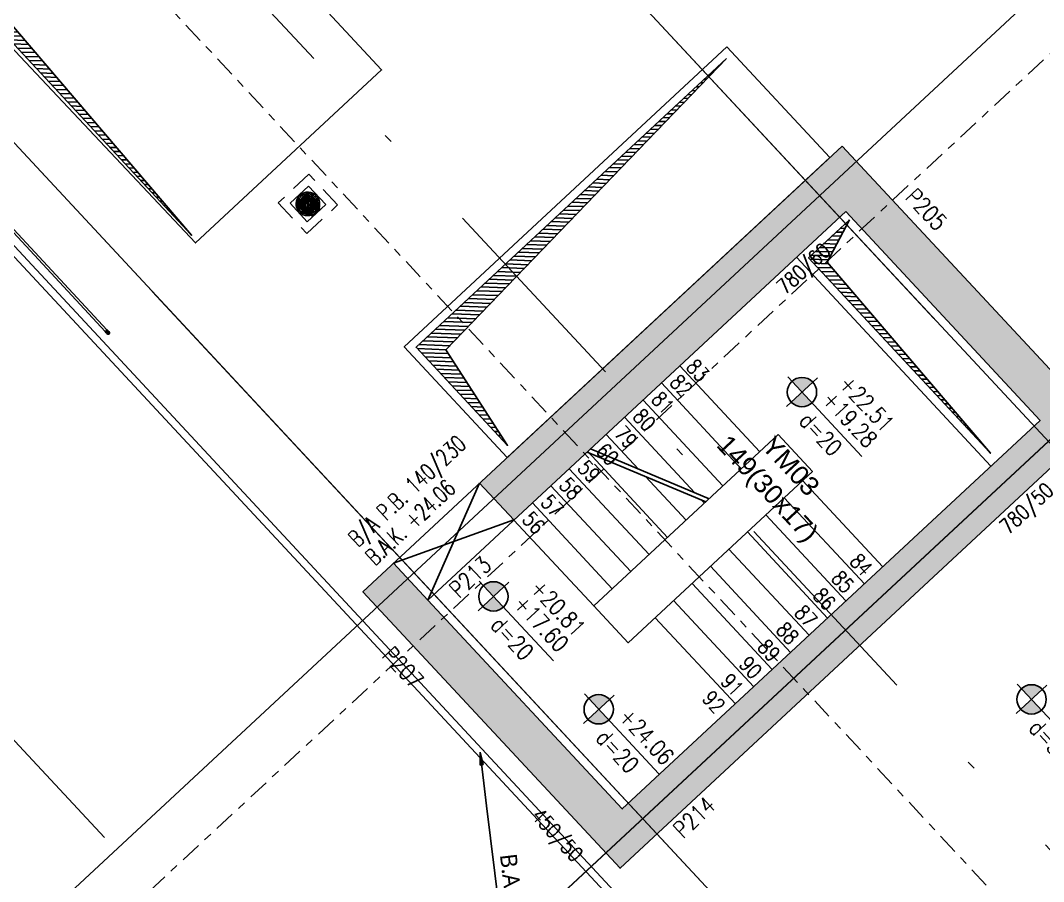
# Model space of a CAD drawing. Header units: inches. Extents: x 400392 to 401495, y 4543971 to 4544133.
# Drawn here: x 400494.08 to 400506.27, y 4543992.63 to 4544002.9 of the extents above; entities that cross this region are included whole.
import ezdxf
from ezdxf.enums import TextEntityAlignment as Align

# ---------------------------------------------------------------- set-up
doc = ezdxf.new("R2010")
doc.units = ezdxf.units.IN
doc.header["$MEASUREMENT"] = 0
for name, pattern in [('AKS', [3, 2.5, -0.25, 0, -0.25]), ('CENTER', [2, 1.25, -0.25, 0.25, -0.25]), ('CIZGI', [0.4, 0.25, -0.15]), ('CONTINU', [0]), ('DASHDOT2', [0.5, 0.25, -0.125, 0, -0.125]), ('HIDDEN', [0.375, 0.25, -0.125])]:
    doc.linetypes.add(name, pattern=pattern)
doc.layers.add('A-DETL-GENF', color=92, linetype='Continuous', lineweight=9)
for name, color, linetype in [('aks prota', 2, 'AKS'), ('boşluk prota', 2, 'Continuous'), ('boşluk taraması prota', 252, 'Continuous'), ('kiriş prota', 6, 'Continuous'), ('kolon tarama prota', 252, 'Continuous'), ('lperde prota', 4, 'Continuous'), ('merdiven prota', 2, 'Continuous'), ('perde prota', 1, 'Continuous'), ('PRT-AL-TUNEL_EKSENI', 14, 'DASHDOT2'), ('PRT-MI-a_fit_drainage', 10, 'Continuous'), ('prt-s-taxis', 7, 'Continuous'), ('skesit prota', 7, 'Continuous'), ('st-s_level (kot)', 6, 'Continuous'), ('st-s_levelmark (kot işareti)', 4, 'Continuous'), ('st_s_not çizgisi', 4, 'CIZGI'), ('tnot prota', 4, 'Continuous'), ('tperde prota', 6, 'Continuous')]:
    doc.layers.add(name, color=color, linetype=linetype)
doc.styles.add('OLCU', font='romanstw.shx')
doc.styles.add('PRT-MI-a_Arial', font='Arial.ttf', dxfattribs={"height": 30})
doc.styles.add('Segoe UI Light_1', font='', dxfattribs={"height": 199.9999999999999})
doc.styles.add('tkolon', font='romanstw.shx')
doc.styles.add('TNOT', font='romanstw.shx', dxfattribs={"width": 0.8, "height": 250})
doc.styles.get('Segoe UI Light_1').set_extended_font_data('Segoe UI Light')

# ---------------------------------------------------------------- blocks, each defined once
blk = doc.blocks.new('+24.06 mekanik')
at = {"layer": 'kolon tarama prota'}
blk.add_hatch(color=253, dxfattribs=at).paths.add_polyline_path([(108931.2060461293, 189365.435993352), (109081.2060461293, 189345.6881187139), (109081.2060461292, 189385.1838679901)], flags=0)
at = {"layer": 'kolon tarama prota', "color": 253}
for p, q in [((114533.1414266164, 193490.4235080138), (93145.67981284576, 177951.523079527)), ((93197.93392177456, 177879.6014687271), (114585.3955355452, 193418.5018972139)), ((109081.2060461292, 189385.1838679901), (108931.2060461293, 189365.435993352)), ((108931.2060461293, 189365.435993352), (109081.2060461293, 189345.6881187139)), ((108931.2060461293, 189365.435993352), (109575.4598429084, 189365.435993352)), ((109081.2060461293, 189345.6881187139), (109081.2060461292, 189385.1838679901)), ((109575.4598429084, 189365.435993352), (111932.5926601972, 189365.435993352)), ((102228.2053909243, 188325.8672557145), (101985.5002926118, 188149.5316800267)), ((101985.5002926118, 188149.5316800267), (102228.2053909243, 188325.8672557145)), ((102108.7381068909, 188226.5981149568), (102120.502568593, 188210.4057225659)), ((102120.502568593, 188210.4057225659), (102108.7381068909, 188226.5981149568)), ((102108.7381068909, 188226.5981149568), (102108.7381068909, 188226.5981149568)), ((102128.5927385368, 188216.2835750888), (102116.8282768346, 188232.4759674797)), ((102116.8282768346, 188232.4759674797), (102128.5927385368, 188216.2835750888)), ((102116.8282768346, 188232.4759674797), (102116.8282768346, 188232.4759674797)), ((102128.5927385368, 188216.2835750888), (102128.5927385368, 188216.2835750888)), ((102404.5409666121, 188083.162157402), (102228.2053909243, 188325.8672557145)), ((102228.2053909243, 188325.8672557145), (102404.5409666121, 188083.162157402)), ((102228.2053909243, 188325.8672557145), (102228.2053909243, 188325.8672557145)), ((102273.0932066566, 188251.8991429599), (102237.1341991621, 188225.7733947503)), ((101985.5002926118, 188149.5316800267), (102161.8358682996, 187906.8265817142)), ((102161.8358682996, 187906.8265817142), (101985.5002926118, 188149.5316800267)), ((101985.5002926118, 188149.5316800267), (101985.5002926118, 188149.5316800267)), ((102120.502568593, 188210.4057225659), (102120.502568593, 188210.4057225659)), ((102135.2133394711, 188190.1580834932), (102146.9897240185, 188173.9492807135)), ((102146.9897240185, 188173.9492807135), (102135.2133394711, 188190.1580834932)), ((102135.2133394711, 188190.1580834932), (102135.2133394711, 188190.1580834932)), ((102155.0798939623, 188179.8271332364), (102143.3035094148, 188196.0359360161)), ((102143.3035094148, 188196.0359360161), (102155.0798939623, 188179.8271332364)), ((102143.3035094148, 188196.0359360161), (102143.3035094148, 188196.0359360161)), ((102146.9897240185, 188173.9492807135), (102146.9897240185, 188173.9492807135)), ((102168.1506579275, 188103.0050814468), (102151.8336160601, 188091.1500565989)), ((102151.8336160601, 188091.1500565989), (102168.1506579275, 188103.0050814468)), ((102151.8336160601, 188091.1500565989), (102151.8336160601, 188091.1500565989)), ((102155.0798939623, 188179.8271332364), (102155.0798939623, 188179.8271332364)), ((102157.711468583, 188083.0598866551), (102174.0285104504, 188094.914911503)), ((102174.0285104504, 188094.914911503), (102157.711468583, 188083.0598866551)), ((102161.7335975527, 188153.6560797433), (102173.5886224006, 188137.3390378759)), ((102173.5886224006, 188137.3390378759), (102161.7335975527, 188153.6560797433)), ((102161.7335975527, 188153.6560797433), (102161.7335975527, 188153.6560797433)), ((102168.1506579275, 188103.0050814468), (102168.1506579275, 188103.0050814468)), ((102181.6787923444, 188143.2168903988), (102169.8237674964, 188159.5339322663)), ((102169.8237674964, 188159.5339322663), (102181.6787923444, 188143.2168903988)), ((102169.8237674964, 188159.5339322663), (102169.8237674964, 188159.5339322663)), ((102173.5886224006, 188137.3390378759), (102173.5886224006, 188137.3390378759)), ((102174.0285104504, 188094.914911503), (102174.0285104504, 188094.914911503)), ((102181.6787923444, 188143.2168903988), (102181.6787923444, 188143.2168903988)), ((102232.3297906409, 188149.6339507736), (102216.0127487735, 188137.7789259257)), ((102216.0127487735, 188137.7789259257), (102232.3297906409, 188149.6339507736)), ((102216.0127487735, 188137.7789259257), (102216.0127487735, 188137.7789259257)), ((102228.3076616712, 188079.0377576854), (102216.4526368233, 188095.3547995528)), ((102216.4526368233, 188095.3547995528), (102228.3076616712, 188079.0377576854)), ((102216.4526368233, 188095.3547995528), (102216.4526368233, 188095.3547995528)), ((102221.8906012964, 188129.6887559819), (102238.2076431639, 188141.5437808298)), ((102238.2076431639, 188141.5437808298), (102221.8906012964, 188129.6887559819)), ((102221.8906012964, 188129.6887559819), (102221.8906012964, 188129.6887559819)), ((102232.3297906409, 188149.6339507736), (102232.3297906409, 188149.6339507736)), ((102238.2076431639, 188141.5437808298), (102238.2076431639, 188141.5437808298)), ((102268.8317943907, 188176.1542088552), (102252.6229916111, 188164.3778243078)), ((102252.6229916111, 188164.3778243078), (102268.8317943907, 188176.1542088552)), ((102252.6229916111, 188164.3778243078), (102252.6229916111, 188164.3778243078)), ((102258.500844134, 188156.287654364), (102274.7096469137, 188168.0640389115)), ((102274.7096469137, 188168.0640389115), (102258.500844134, 188156.287654364)), ((102258.500844134, 188156.287654364), (102258.500844134, 188156.287654364)), ((102268.8317943907, 188176.1542088552), (102268.8317943907, 188176.1542088552)), ((102274.7096469137, 188168.0640389115), (102274.7096469137, 188168.0640389115)), ((102305.2718258544, 188202.6294414354), (102289.0794334635, 188190.8649797333)), ((102289.0794334635, 188190.8649797333), (102305.2718258544, 188202.6294414354)), ((102289.0794334635, 188190.8649797333), (102289.0794334635, 188190.8649797333)), ((102294.9572859864, 188182.7748097896), (102311.1496783773, 188194.5392714917)), ((102311.1496783773, 188194.5392714917), (102294.9572859864, 188182.7748097896)), ((102294.9572859864, 188182.7748097896), (102294.9572859864, 188182.7748097896)), ((102305.2718258544, 188202.6294414354), (102305.2718258544, 188202.6294414354)), ((102311.1496783773, 188194.5392714917), (102311.1496783773, 188194.5392714917)), ((102312.0815211114, 188122.6172558315), (102348.0405286059, 188148.7430040411)), ((102095.0839732375, 188049.9190276391), (102078.8915808466, 188038.154565937)), ((102078.8915808466, 188038.154565937), (102095.0839732375, 188049.9190276391)), ((102078.8915808466, 188038.154565937), (102078.8915808466, 188038.154565937)), ((102084.7694333695, 188030.0643959932), (102100.9618257604, 188041.8288576954)), ((102100.9618257604, 188041.8288576954), (102084.7694333695, 188030.0643959932)), ((102084.7694333695, 188030.0643959932), (102084.7694333695, 188030.0643959932)), ((102095.0839732375, 188049.9190276391), (102095.0839732375, 188049.9190276391)), ((102100.9618257604, 188041.8288576954), (102100.9618257604, 188041.8288576954)), ((102131.5404150899, 188076.4061830647), (102115.3316123102, 188064.6297985172)), ((102115.3316123102, 188064.6297985172), (102131.5404150899, 188076.4061830647)), ((102115.3316123102, 188064.6297985172), (102115.3316123102, 188064.6297985172)), ((102121.2094648332, 188056.5396285734), (102137.4182676128, 188068.3160131209)), ((102137.4182676128, 188068.3160131209), (102121.2094648332, 188056.5396285734)), ((102121.2094648332, 188056.5396285734), (102121.2094648332, 188056.5396285734)), ((102131.5404150899, 188076.4061830647), (102131.5404150899, 188076.4061830647)), ((102137.4182676128, 188068.3160131209), (102137.4182676128, 188068.3160131209)), ((102157.711468583, 188083.0598866551), (102157.711468583, 188083.0598866551)), ((102161.8358682996, 187906.8265817142), (102404.5409666121, 188083.162157402)), ((102404.5409666121, 188083.162157402), (102161.8358682996, 187906.8265817142)), ((102208.3624668795, 188089.4769470298), (102220.2174917275, 188073.1599051624)), ((102220.2174917275, 188073.1599051624), (102208.3624668795, 188089.4769470298)), ((102208.3624668795, 188089.4769470298), (102208.3624668795, 188089.4769470298)), ((102220.2174917275, 188073.1599051624), (102220.2174917275, 188073.1599051624)), ((102228.3076616712, 188079.0377576854), (102228.3076616712, 188079.0377576854)), ((102234.9613652616, 188052.8667041923), (102246.7377498091, 188036.6579014126)), ((102246.7377498091, 188036.6579014126), (102234.9613652616, 188052.8667041923)), ((102234.9613652616, 188052.8667041923), (102234.9613652616, 188052.8667041923)), ((102254.8279197529, 188042.5357539355), (102243.0515352054, 188058.7445567152)), ((102243.0515352054, 188058.7445567152), (102254.8279197529, 188042.5357539355)), ((102243.0515352054, 188058.7445567152), (102243.0515352054, 188058.7445567152)), ((102246.7377498091, 188036.6579014126), (102246.7377498091, 188036.6579014126)), ((102254.8279197529, 188042.5357539355), (102254.8279197529, 188042.5357539355)), ((102261.4485206871, 188016.4102623399), (102273.2129823893, 188000.217869949)), ((102273.2129823893, 188000.217869949), (102261.4485206871, 188016.4102623399)), ((102261.4485206871, 188016.4102623399), (102261.4485206871, 188016.4102623399)), ((102281.303152333, 188006.0957224719), (102269.5386906309, 188022.2881148628)), ((102269.5386906309, 188022.2881148628), (102281.303152333, 188006.0957224719)), ((102269.5386906309, 188022.2881148628), (102269.5386906309, 188022.2881148628)), ((102273.2129823893, 188000.217869949), (102273.2129823893, 188000.217869949)), ((102281.303152333, 188006.0957224719), (102281.303152333, 188006.0957224719)), ((102404.5409666121, 188083.162157402), (102404.5409666121, 188083.162157402)), ((102161.8358682996, 187906.8265817142), (102161.8358682996, 187906.8265817142)), ((103396.8578221956, 185558.5966116774), (95389.51238363978, 179740.9196141368)), ((95405.18861631841, 179719.3431308968), (103412.5340548743, 185537.0201284374)), ((103409.9080566956, 185571.7044146677), (103395.133436601, 185560.9700248339)), ((103414.2584404689, 185534.646715281), (103429.0330605635, 185545.3811051149))]:
    blk.add_line(p, q, dxfattribs=at)
at = {"layer": 'kolon tarama prota', "color": 253, "flags": 128}
for points in [[(102161.3924163732, 188162.5807754838), (102165.2146949321, 188165.3578234107), (102176.3182278268, 188173.4250122698), (102193.6476381843, 188186.0155658799), (102215.5557872891, 188201.9327679144), (102239.9603330515, 188219.6637082874), (102241.0159329682, 188220.4306465194)], [(102148.7490223131, 188082.7535270868), (102139.212680474, 188103.8697138496), (102138.8432298384, 188127.0364716139), (102147.7013950396, 188148.4460037981), (102161.3924163732, 188162.5807754838)], [(102161.3924163732, 188162.5807754838), (102182.5086031361, 188172.1171173229), (102205.6753609003, 188172.4865679585), (102227.0848930845, 188163.6284027574), (102241.2196647702, 188149.9373814238)], [(102241.2196647702, 188149.9373814238), (102250.7560066093, 188128.8211946609), (102251.1254572449, 188105.6544368967), (102242.2672920437, 188084.2449047125), (102228.5762707102, 188070.1101330267)], [(102308.1997873052, 188127.9600040624), (102283.7397484687, 188110.1887456109), (102261.6810473888, 188094.1621611639), (102244.1203359318, 188081.4035574683), (102232.7267376926, 188073.1256238006), (102228.5831998912, 188070.1151673714), (102228.5762707102, 188070.1101330267)], [(102228.5762707102, 188070.1101330267), (102207.4600839473, 188060.5737911876), (102184.2933261831, 188060.204340552), (102162.8837939989, 188069.0625057532), (102148.7490223131, 188082.7535270868)], [(103423.6531515748, 185581.6908106489), (103419.9761458821, 185579.0193096375), (103410.9040617205, 185572.4280546764), (103409.9080566956, 185571.7044146677)], [(103429.0330605635, 185545.3811051149), (103438.397794326, 185552.1849824568), (103442.7421637775, 185555.3413516207), (103442.7781554427, 185555.3675010961)]]:
    blk.add_lwpolyline(points, dxfattribs=at)
at = {"layer": 'kolon tarama prota', "color": 253}
for centre, radius, start, end in [((102195.020629612, 188116.3469187143), 140, 128.0467130974134, 213.9532869023308), ((102195.020629612, 188116.3469187143), 140, 128.0467130974134, 213.9532869023308), ((102195.020629612, 188116.3469187143), 140, 38.04671309792729, 123.9532869023308), ((102195.020629612, 188116.3469187143), 140, 38.04671309792729, 123.9532869023308), ((102195.020629612, 188116.3469187143), 120, 38.38801546334262, 123.6119845372411), ((102195.020629612, 188116.3469187143), 120, 38.38801546334262, 123.6119845372411), ((102195.020629612, 188116.3469187143), 100.0000000000001, 306.0000000002074, 126.0000000002074), ((102195.020629612, 188116.3469187143), 100.0000000000001, 306.0000000002074, 126.0000000002074), ((102195.020629612, 188116.3469187143), 120, 128.3880154633426, 213.6119845360851), ((102195.020629612, 188116.3469187143), 120, 128.3880154633426, 213.6119845360851), ((102195.020629612, 188116.3469187143), 100.0000000000001, 126.0000000002074, 306.0000000002074), ((102195.020629612, 188116.3469187143), 100.0000000000001, 126.0000000002074, 306.0000000002074), ((102195.020629612, 188116.3469187143), 94.99999999999999, 129.0169613096029, 212.9830386900979), ((102195.020629612, 188116.3469187143), 94.99999999999999, 129.0169613096029, 212.9830386900979), ((102195.020629612, 188116.3469187143), 90.00000000000007, 126.0000000002074, 306.0000000002074), ((102195.020629612, 188116.3469187143), 90.00000000000007, 126.0000000002074, 306.0000000002074), ((102195.020629612, 188116.3469187143), 75.00000000000001, 129.8225537288751, 212.1774462713443), ((102195.020629612, 188116.3469187143), 74.99999999999997, 129.8225537288751, 212.1774462713443), ((102194.9843435417, 188116.3454542553), 63.75400000000148, 36.00000000021982, 216.00000000023), ((102194.9843435417, 188116.3454542553), 63.7540000000368, 36.00000000021873, 216.0000000002289), ((102195.020629612, 188116.3469187143), 58.99999999998545, 0, 180), ((102195.020629612, 188116.3469187143), 59.00000000001455, 180, 0), ((102194.9843435417, 188116.3454542553), 57.15000000000002, 36.00000000021898, 216.0000000002263), ((102195.020629612, 188116.3469187143), 90.00000000000009, 306.0000000002074, 126.0000000002074), ((102195.020629612, 188116.3469187143), 90.00000000000009, 306.0000000002074, 126.0000000002074), ((102195.020629612, 188116.3469187143), 95, 39.01696131012777, 122.9830386900979), ((102195.020629612, 188116.3469187143), 95.00000000000001, 39.01696131012777, 122.9830386900979), ((102194.9843435417, 188116.3454542553), 63.75399999999404, 216.0000000002174, 36.00000000020719), ((102194.9843435417, 188116.3454542553), 63.75399999995872, 216.0000000002184, 36.0000000002083), ((102195.020629612, 188116.3469187143), 50.00000000000003, 126.0000000002074, 306.0000000002074), ((102195.020629612, 188116.3469187143), 50.00000000000003, 126.0000000002074, 306.0000000002074), ((102195.020629612, 188116.3469187143), 50, 131.7391704768622, 210.2608295230254), ((102195.020629612, 188116.3469187143), 50.00000000000001, 131.7391704768622, 210.2608295230254), ((102194.9843435417, 188116.3454542553), 57.15000000000113, 216.0000000002131, 36.00000000020577), ((102195.020629612, 188116.3469187143), 74.99999999999999, 39.82255372887508, 122.1774462701946), ((102195.020629612, 188116.3469187143), 75.00000000000001, 39.82255372887508, 122.1774462701946), ((102195.020629612, 188116.3469187143), 30, 135.5940682274064, 206.4059317726278), ((102195.020629612, 188116.3469187143), 29.99999999999999, 135.5940682274064, 206.4059317726278), ((102195.0206296119, 188086.8469187143), 29.50000000002623, 89.99999999995761, 270.0000000001268), ((102195.020629612, 188116.3469187143), 50.00000000000004, 306.0000000002074, 126.0000000002074), ((102195.020629612, 188116.3469187143), 50.00000000000004, 306.0000000002074, 126.0000000002074), ((102195.020629612, 188116.3469187143), 50, 41.7391704774173, 120.2608295223053), ((102195.020629612, 188116.3469187143), 50, 41.7391704774173, 120.2608295223053), ((102195.020629612, 188116.3469187143), 29.99999999999999, 225.5940682262273, 296.4059317733746), ((102195.020629612, 188116.3469187143), 30.00000000000001, 225.5940682262273, 296.4059317733746), ((102195.020629612, 188116.3469187143), 29.99999999999999, 45.59406822622729, 116.4059317733746), ((102195.020629612, 188116.3469187143), 30.00000000000001, 45.59406822622729, 116.4059317733746), ((102195.0206296119, 188145.8469187143), 29.49999999998832, 270.0000000000421, 89.99999999987283), ((102195.020629612, 188116.3469187143), 30.00000000000001, 315.5940682274063, 26.40593177262785), ((102195.020629612, 188116.3469187143), 29.99999999999999, 315.5940682274063, 26.40593177262785), ((102195.020629612, 188116.3469187143), 49.99999999999998, 311.7391704768622, 30.26082952302541), ((102195.020629612, 188116.3469187143), 50.00000000000001, 311.7391704768622, 30.26082952302541), ((102195.020629612, 188116.3469187143), 75, 309.8225537288751, 32.17744627134433), ((102195.020629612, 188116.3469187143), 74.99999999999999, 309.8225537288751, 32.17744627134433), ((102195.020629612, 188116.3469187143), 95, 309.0169613096028, 32.98303869009786), ((102195.020629612, 188116.3469187143), 95.00000000000003, 309.0169613096028, 32.98303869009786), ((102195.020629612, 188116.3469187143), 120, 308.3880154633426, 33.61198453608516), ((102195.020629612, 188116.3469187143), 120, 308.3880154633426, 33.61198453608516), ((102195.020629612, 188116.3469187143), 140, 308.0467130974135, 33.95328690233082), ((102195.020629612, 188116.3469187143), 140, 308.0467130974135, 33.95328690233082), ((102195.020629612, 188116.3469187143), 140, 218.0467130979273, 303.9532869023308), ((102195.020629612, 188116.3469187143), 140, 218.0467130979273, 303.9532869023308), ((102195.020629612, 188116.3469187143), 120, 218.3880154633426, 303.6119845372411), ((102195.020629612, 188116.3469187143), 120, 218.3880154633426, 303.6119845372411), ((102195.020629612, 188116.3469187143), 95, 219.0169613101278, 302.9830386900979), ((102195.020629612, 188116.3469187143), 94.99999999999997, 219.0169613101278, 302.9830386900979), ((102195.020629612, 188116.3469187143), 74.99999999999999, 219.8225537288751, 302.1774462701946), ((102195.020629612, 188116.3469187143), 75, 219.8225537288751, 302.1774462701946), ((102195.020629612, 188116.3469187143), 50, 221.7391704774173, 300.2608295223052), ((102195.020629612, 188116.3469187143), 49.99999999999999, 221.7391704774173, 300.2608295223052), ((103433.2156535087, 185568.5291558725), 16.26869999996129, 36.00000000020923, 216.0000000001934), ((103433.2156535087, 185568.5291558725), 13.33500000005124, 0, 180), ((103433.2156535087, 185568.5291558725), 13.3349999999773, 180, 0), ((103433.2156535087, 185568.5291558725), 16.26870000001693, 216.0000000002126, 36.00000000022845), ((103433.2156535088, 185561.8616558725), 6.667499999975329, 90.00000000018757, 269.9999999994369), ((103433.2156535087, 185575.1966558725), 6.667500000017753, 269.9999999999371, 89.99999999981245)]:
    blk.add_arc(centre, radius, start, end, dxfattribs=at)
for centre, major_axis, ratio, start_param, end_param in [((102274.6078601367, 188174.1953252909), (-37.47366097466158, 51.57806945938494), 0.009999500037373632, 4.712388980384497, 7.853981633974743), ((102274.6078601367, 188174.1953252909), (-33.59192716852716, 46.23532122852332), 0.009999500037621427, 4.712388980384444, 7.853981633974536), ((102310.5668676313, 188200.3210735006), (-37.47366097467604, 51.57806945937044), 0.009999500037508298, 4.712388980384763, 7.853981633974477), ((102274.6078601367, 188174.1953252909), (-37.47366097464678, 51.57806945938511), 0.009999500037139819, 1.570796326795159, 4.712388980384499), ((102274.6078601367, 188174.1953252909), (-33.59192716849791, 46.2353212285234), 0.009999500037212427, 1.570796326794953, 4.712388980384448), ((102310.5668676313, 188200.3210735006), (-37.47366097463232, 51.57806945941415), 0.009999500037003305, 1.570796326794895, 4.712388980384771), ((103404.6959385349, 185547.8083700574), (-9.562501933964114, 13.16165477639877), 0.004253689953153321, 4.712388980384192, 7.853981633974839), ((103404.695938535, 185547.8083700574), (-7.838116339335144, 10.78824161998633), 0.004253689952308621, 0, 1.570796326793906), ((103404.695938535, 185547.8083700574), (-7.838116339335067, 10.78824161998639), 0.00425368995359147, 4.712388980385458, 6.283185307180339), ((103404.6959385349, 185547.8083700574), (-9.56250193399317, 13.1616547763697), 0.004253689950458315, 1.570796326795242, 4.712388980385431), ((103404.695938535, 185547.8083700574), (-7.838116339320596, 10.78824162000089), 0.004253689952307594, 1.570796326793912, 3.141592653588802), ((103404.695938535, 185547.8083700574), (-7.838116339320514, 10.78824162000094), 0.004253689953590443, 3.141592653590556, 4.712388980385464)]:
    blk.add_ellipse(centre, major_axis=major_axis, ratio=ratio, start_param=start_param, end_param=end_param, dxfattribs=at)
at = {"layer": 'kolon tarama prota', "color": 253, "style": 'Segoe UI Light_1'}
blk.add_text('B.A.K.: 29.37 m', height=200, dxfattribs=at).set_placement((110170.8714875065, 189451.3735320039))
blk = doc.blocks.new('PLAN_KOT')
at = {"layer": 'st-s_levelmark (kot işareti)'}
h = blk.add_hatch(color=256, dxfattribs=at)
h.paths.add_polyline_path([(0, 17.5, 0.4142135623730951), (-17.5, 0), (0, 0)])
h.paths.add_polyline_path([(17.5, 0), (0, 0), (0, -17.5, 0.4142135623730951)])
for p, q in [((0, 25), (0, -25)), ((105, 0), (-25, 0))]:
    blk.add_line(p, q, dxfattribs=at)
blk.add_circle((0, 0), 17.5, dxfattribs=at)
at = {"layer": 'st-s_level (kot)', "color": 6, "style": 'OLCU', "width": 0.8}
for tag, p in [('KOT', (22.6700442370493, 9.780006943954504)), ('DÖŞEME_KALINLIĞI', (22.6700442370493, -27.62999305603444))]:
    blk.add_attdef(tag, p, '', height=20, dxfattribs=at)
blk = doc.blocks.new('YER SUZGECI_20x20')
at = {"color": 2}
blk.add_lwpolyline([(-20, 0), (0, 0), (0, 20), (-20, 20)], close=True, dxfattribs=at)
for points in [[(0, 20), (-20, 0)], [(-20, 20), (0, 0)]]:
    blk.add_lwpolyline(points, dxfattribs=at)
blk.add_circle((-10, 10), 7, dxfattribs=at)
blk = doc.blocks.new('Stair_Anotation')
at = {"color": 0, "style": 'PRT-MI-a_Arial'}
blk.add_attdef('M.ADI', text='', height=0.2, dxfattribs=at).set_placement((0, 0), align=Align.BOTTOM_CENTER)
blk.add_attdef('BAS.SAYI-(EN-RIHT)', text='', height=0.2, dxfattribs=at).set_placement((0, -0.07999999999999999), align=Align.TOP_CENTER)
blk = doc.blocks.new('A$C1a5ef8c2')
at = {"layer": 'boşluk taraması prota', "ltscale": 2}
h = blk.add_hatch(dxfattribs=at)
h.set_pattern_fill('ANSI31', color=256, scale=0.03000000000073284, angle=-47.07600604191619, style=0)
h.set_pattern_definition([(357.9239939580838, (-678.8900449503562, 264.1477719303221), (0.003450451556188631, 0.09518748281418962), [])])
h.paths.add_polyline_path([(102.5059309839853, 31.89053039252758), (100.8679428175674, 30.00374414864928), (104.5296180892037, 25.7180956909433), (100.5129174432368, 30.03695198334754)])
h = blk.add_hatch(dxfattribs=at)
h.set_pattern_fill('ANSI31', color=256, scale=0.03000000000073284, angle=-47.07600604191619, style=0)
h.set_pattern_definition([(357.9239939580838, (-672.197599805193, 258.4936697082594), (0.003450451556188631, 0.09518748281418962), [])])
h.paths.add_polyline_path([(110.903264309105, 27.82203903514892), (107.5603879622649, 24.34964192565531), (108.2950067140628, 23.21123733464628), (107.2053625878762, 24.38284976128489)])
h = blk.add_hatch(dxfattribs=at)
h.set_pattern_fill('ANSI31', color=256, scale=0.03000000000073284, angle=-47.07600604191619, style=0)
h.set_pattern_definition([(357.9239939580838, (-667.5224070154363, 259.5605189679191), (0.003450451556188631, 0.09518748281418962), [])])
h.paths.add_polyline_path([(112.3674422408221, 25.90252232644707), (112.101659283333, 25.39748232159764), (114.0477939856937, 23.11943024490029), (111.8805553771672, 25.44969902187586)])
at = {"layer": 'kolon tarama prota'}
h = blk.add_hatch(color=256, dxfattribs=at)
h.dxf.hatch_style = 1
h.paths.add_polyline_path([(115.3471694969921, 23.4843526026234), (112.2825453922851, 26.7795125534758), (107.9623727358412, 22.76158763840795), (108.370989283314, 22.32223297841847), (112.3250330564333, 25.99964410346001), (114.6405268245144, 23.50996769685298), (109.6611740111839, 18.87898016069084), (106.9370636955719, 21.80801122728735), (106.5709348122473, 21.46749743819237), (109.6355589169543, 18.1723374882713)])
at = {"layer": 'aks prota', "ltscale": 10}
for p, q in [((125.9183315312839, 11.23695505224168), (12.92276693950407, 132.732592433691)), ((125.9183315293049, 11.23695505503565), (12.92276694171596, 132.732592433691)), ((125.9183315291302, 11.23695505317301), (12.92276694171596, 132.7325924346223)), ((124.0616133200238, 13.23334458656609), (12.9227669412503, 132.732592433691)), ((125.9183315315167, 11.23695505224168), (12.92276693996973, 132.7325924355537)), ((121.0854302718071, 6.742173030972481), (8.08986567996908, 128.2378104133531)), ((121.0854302699445, 6.742173034697771), (8.089865682297386, 128.2378104142845)), ((121.0854302697117, 6.742173032835126), (8.089865682297386, 128.2378104142845)), ((119.2287120601395, 8.738562566228211), (8.089865681366064, 128.2378104142845)), ((121.0854302710504, 6.742173031903803), (8.089865679503419, 128.2378104142845)), ((113.3724150370108, 24.72663605585694), (29.32497509813402, 115.0965308621526)), ((113.3724150371272, 24.72663605492562), (29.32497509865789, 115.0965308621526)), ((108.5395137761952, 20.23185403458774), (24.49207383778412, 110.6017488418147)), ((96.52659617230529, 11.78823388461024), (122.0628386469325, 35.53787101618946)), ((96.52659617189784, 11.78823388461024), (122.062838646234, 35.53787101618946)), ((96.52659617358586, 11.78823388274759), (122.062838647631, 35.53787101525813)), ((96.74547977501061, 11.99176416359842), (122.0628386483295, 35.53787101432681)), ((96.7454797733808, 11.99176416452974), (122.0628386466997, 35.53787101712078)), ((99.24208558397368, 8.847461538389325), (124.7783280572039, 32.59709866903722)), ((99.24208558269311, 8.84746153652668), (124.7783280570293, 32.59709866903722)), ((99.242085584905, 8.847461535595357), (124.7783280589501, 32.5970986681059)), ((99.4695900894003, 9.062733097933233), (124.7869489627192, 32.60883994959295)), ((99.47144695970928, 9.060736543498933), (124.7888058330282, 32.60684339608997))]:
    blk.add_line(p, q, dxfattribs=at)
at = {"layer": 'boşluk prota', "ltscale": 0.05}
for points in [[(102.5059309839853, 31.89053039252758), (100.8679428175674, 30.00374414864928), (104.5296180892037, 25.7180956909433), (100.5129174432368, 30.03695198334754)], [(110.903264309105, 27.82203903514892), (107.5603879622649, 24.34964192565531), (108.2950067140628, 23.21123733464628), (107.2053625878762, 24.38284976128489)], [(112.3674422408221, 25.90252232644707), (112.101659283333, 25.39748232159764), (114.0477939856937, 23.11943024490029), (111.8805553771672, 25.44969902187586)]]:
    blk.add_lwpolyline(points, close=True, dxfattribs=at)
at = {"layer": 'kiriş prota'}
for points in [[(102.6415879852721, 32.153260496445), (106.7944941466558, 27.68795265164226), (104.5772203012602, 25.62580362800509), (100.3994090720662, 30.0682379975915)], [(110.9083873278578, 27.9633675692603), (112.1342369698104, 26.64530358929187), (108.2898836948443, 23.06990879960358), (107.0640340528334, 24.38797277957201)], [(111.5191961581004, 23.34201359283179), (111.9278127055732, 22.90265893284231), (109.7310394055676, 20.85957619640976), (109.3224228580948, 21.29893085639924)]]:
    blk.add_lwpolyline(points, close=True, dxfattribs=at)
blk.add_lwpolyline([(111.7392268430558, 25.45482204016298), (114.0547206111951, 22.96514563355595)], dxfattribs=at)
at = {"layer": 'merdiven prota', "linetype": 'HIDDEN', "ltscale": 10}
for points in [[(111.3013756967266, 23.13570876698941), (110.3479370864225, 24.16086964029819)], [(111.0798414976452, 22.93339704535902), (110.1282597564277, 23.95656136702746)], [(110.8601641676505, 22.72908877208829), (109.908582426433, 23.75225309375674)], [(110.5269822416012, 22.64682345930487), (109.6889050968457, 23.54794482048601)], [(109.8532865254674, 22.93068702984601), (109.469227766851, 23.34363654628396)], [(109.2834004836623, 23.17081010434777), (110.6954061703873, 22.57585756666958)], [(109.2432513178792, 23.13346985261887), (110.6552570036729, 22.53851731400937)], [(110.2011321776663, 22.11616395041347), (109.2495504363906, 23.13932827208191)], [(109.9814548476716, 21.91185567714274), (109.0298731063958, 22.93501999881119)], [(109.9814548476716, 21.91185567714274), (109.0298731063958, 22.93501999881119)], [(110.4208095081267, 22.32047222461551), (109.9362648639944, 22.84146666061133)], [(107.9608624998946, 22.76291436888278), (108.3694790469017, 22.32355970982462), (106.9370636955719, 21.80801122728735), (107.3456802430446, 21.36865656729788), (107.9608624998946, 22.76291436888278)], [(109.7617775176186, 21.70754740294069), (108.8101957764011, 22.73071172554046)], [(112.7659469422651, 21.76653709542006), (111.8106514623505, 22.79369452036917)], [(110.6404868381214, 22.52478049788624), (110.6099605796044, 22.55760309007019)], [(112.5462696118047, 21.56222882121801), (111.5909741323558, 22.58938624616712)], [(109.5421001880895, 21.50323912966996), (108.590518446872, 22.52640345226973)], [(109.3224228580948, 21.29893085639924), (108.3708411168773, 22.32209517806768)], [(112.32659228181, 21.35792054794729), (111.371296802361, 22.3850779728964)], [(112.1069149517571, 21.15361227374524), (111.1516194723663, 22.18076969962567)], [(111.887237622228, 20.94930400047451), (110.9319421423716, 21.97646142542362)], [(111.6675602922332, 20.74499572720379), (110.7122648123768, 21.7721531521529)], [(111.4478829617728, 20.54068745300174), (110.4925874823821, 21.56784487795085)], [(111.2282056317781, 20.33637917879969), (110.2729101523873, 21.36353660468012)], [(111.0085283017834, 20.13207090552896), (110.0532328223926, 21.15922833140939)]]:
    blk.add_lwpolyline(points, dxfattribs=at)
at = {"layer": 'perde prota'}
for points in [[(112.2825453922851, 26.7795125534758), (115.3471694969921, 23.4843526026234), (109.6355589169543, 18.1723374882713), (106.5709348122473, 21.46749743819237)], [(112.3250330564333, 25.99964410346001), (114.6405268245144, 23.50996769685298), (109.6611740111839, 18.87898016069084), (107.3456802430446, 21.36865656729788)]]:
    blk.add_lwpolyline(points, close=True, dxfattribs=at)
at = {"layer": 'PRT-AL-TUNEL_EKSENI', "ltscale": 10}
for p, q in [((10.50631630996941, 130.4852014249191), (123.5018809015164, 8.989564041607082)), ((4.538415511138737, 124.934826657176), (117.533980102744, 3.439189274795353))]:
    blk.add_line(p, q, dxfattribs=at)
at = {"layer": 'PRT-MI-a_fit_drainage', "color": 2, "linetype": 'CIZGI'}
blk.add_lwpolyline([(105.928549229342, 26.4442239170894), (105.5624203460175, 26.1037101270631), (105.9029341355781, 25.73758124466985), (106.2690630189027, 26.07809503376484)], close=True, dxfattribs=at)
at = {"layer": 'skesit prota', "linetype": 'CENTER', "ltscale": 0.2}
for points in [[(6.701283006987069, 133.3384129730985), (120.2835629340843, 11.2119246898219)], [(122.332797817071, 34.92402925342321), (94.17425985389855, 8.735517765395343)]]:
    blk.add_lwpolyline(points, dxfattribs=at)
at = {"layer": 'A-DETL-GENF', "xscale": 0.001000000000024428, "yscale": 0.001000000000024428, "zscale": 0.001000000000024428, "rotation": 276.923993958082}
blk.add_blockref('+24.06 mekanik', (-93.14853458531434, 104.8627004241571), dxfattribs=at)
at = {"layer": 'PRT-MI-a_fit_drainage', "color": 2, "xscale": 0.01000000000024428, "yscale": 0.01000000000024428, "zscale": 0.01000000000024428, "rotation": 222.9239939580541}
blk.add_blockref('YER SUZGECI_20x20', (105.7744131499785, 26.09602560196072), dxfattribs=at)
at = {"layer": 'prt-s-taxis'}
ref = blk.add_blockref('Stair_Anotation', (111.5456817143713, 22.83734833914787), dxfattribs=dict(at, xscale=-1.125000000027481, yscale=1.125000000027481, zscale=1.125000000027481, rotation=312.9239939234408))
ref.add_attrib('M.ADI', 'YM03', dxfattribs={"layer": '0', "color": 0, "height": 0.2250000000054963, "rotation": 312.9239939495117, "style": 'PRT-MI-a_Arial'}).set_placement((111.5395148376119, 22.84397911839187), align=Align.BOTTOM_CENTER)
ref.add_attrib('BAS.SAYI-(EN-RIHT)', '149(30x17)', dxfattribs={"layer": '0', "color": 0, "height": 0.2250000000054963, "rotation": 312.9239939495117, "style": 'PRT-MI-a_Arial'}).set_placement((111.4785242353682, 22.77740448992699), align=Align.TOP_CENTER)
at = {"layer": 'st-s_level (kot)', "linetype": 'CONTINU', "ltscale": 0.1, "xscale": 0.01000000000024428, "yscale": 0.01000000000024428, "zscale": 0.01000000000024428, "rotation": 312.9239939580838}
for p, values in [((111.802528008644, 23.84806246310472), {'KOT': '+19.28', 'DÖŞEME_KALINLIĞI': 'd=20'}), ((108.1258475703653, 21.41292192041874), {'KOT': '+17.60', 'DÖŞEME_KALINLIĞI': 'd=20'}), ((114.5379908838077, 20.18541277665645), {'KOT': '+24.06', 'DÖŞEME_KALINLIĞI': 'd=50'}), ((109.3804843265098, 20.06701495591551), {'KOT': '+24.06', 'DÖŞEME_KALINLIĞI': 'd=20'})]:
    blk.add_blockref('PLAN_KOT', p, dxfattribs=at).add_auto_attribs(values)
at = {"layer": 'lperde prota', "style": 'tkolon', "width": 0.8}
for s, rotation, p in [('780/60', 42.56350967429162, (111.5429999933694, 25.06674032378942)), ('780/50', 42.56350967429162, (114.2008443715749, 22.20896003767848)), ('450/50', 312.5635096644662, (108.6336986699607, 18.84721073228866))]:
    blk.add_text(s, height=0.180000000004397, rotation=rotation, dxfattribs=at).set_placement(p, align=Align.MIDDLE_LEFT)
at = {"layer": 'st-s_level (kot)', "color": 6, "style": 'OLCU', "width": 0.8}
for tag, p, rotation in [('D=60', (41.41703286580741, 99.58001939486712), 312.9239939495117), ('D=60', (34.91377208690392, 96.88071346003562), 312.9239939495117), ('D=60', (41.72404787596315, 89.55813579354435), 312.9239939495117), ('D=60', (74.07240101491334, 82.3654021685943), 276.923994085215), ('D=90', (58.45173784665531, 80.89350863266736), 312.9239939495117), ('D=60', (82.06995531456778, 73.76825603935868), 276.923994085215), ('D=60', (66.16953595646191, 72.69707751180977), 312.9239939495117), ('D=60', (59.52860149176558, 70.14633769541979), 312.9239939495117), ('D=60', (74.28302203526255, 63.91414567641914), 312.9239939495117), ('D=60', (67.52317142457468, 61.55037755891681), 312.9239939495117), ('D=60', (81.90516735991696, 55.7777361664921), 312.9239939495117), ('D=60', (75.51774133963045, 52.95441743545234), 312.9239939495117), ('D=60', (83.51231125422055, 44.35845731198788), 312.9239939495117), ('D=60', (93.86754728655796, 42.95339011400938), 312.9239939495117), ('D=60', (102.2343588467338, 34.1871841000393), 312.9239939495117), ('D=60', (95.21837176603731, 31.80971260089427), 312.9239939495117), ('D=60', (99.28763992898166, 27.66433198004961), 312.9239939495117), ('+22.51', (112.2286650243332, 23.93479506019503), 312.9239939495117), ('+20.81', (108.5519845855888, 21.49965451750904), 312.9239939495117), ('D=80', (97.11668090563035, 17.52580411545932), 312.9239939495117)]:
    blk.add_attdef(tag, p, '', height=0.2000000000048856, rotation=rotation, dxfattribs=at)
at = {"layer": 'st_s_not çizgisi', "ltscale": 0.05, "style": 'tkolon', "width": 0.8}
for s, p in [('83', (110.4764692367171, 24.19719052035362)), ('82', (110.2799651928362, 24.01443428453058)), ('81', (110.0602878628415, 23.81012601125985)), ('80', (109.8406105332542, 23.60581773612648)), ('79', (109.6209332032595, 23.40150946285576)), ('60', (109.4012558732647, 23.19720118958503)), ('59', (109.1815785428043, 22.9928929163143)), ('58', (108.9619012128096, 22.78858464304358)), ('57', (108.7422238832805, 22.58427636791021)), ('56', (108.5225465532858, 22.37996809463948)), ('84', (112.424659537035, 21.88048924598843)), ('85', (112.2049822079134, 21.6761809727177)), ('86', (111.9853048779187, 21.47187269944698)), ('87', (111.7656275479239, 21.26756442617625)), ('88', (111.5459502169979, 21.06325615104288)), ('89', (111.3262728870031, 20.85894787777215)), ('90', (111.1065955579397, 20.65463960450143)), ('91', (110.886918227945, 20.4503313312307)), ('92', (110.6672408979503, 20.24602305702865))]:
    blk.add_text(s, height=0.180000000004397, rotation=312.9239939495117, dxfattribs=at).set_placement(p, align=Align.MIDDLE_LEFT)
at = {"layer": 'tnot prota', "style": 'TNOT', "width": 0.7}
for s, p in [('B/A P.B. 140/230', (106.444427402399, 22.06250474322587)), ('B.A.K. +24.06', (106.6487356761354, 21.84282741323113))]:
    blk.add_text(s, height=0.2000000000048856, rotation=42.92399395928017, dxfattribs=at).set_placement(p, align=Align.MIDDLE_LEFT)
at = {"layer": 'tperde prota', "style": 'tkolon', "width": 0.8}
for s, rotation, p in [('P205', 313.3932852246724, (113.0930482231779, 26.22736477386206)), ('P213', 43.39328523383714, (107.6481258959975, 21.45427138265222)), ('P207', 313.3932852246724, (106.8587718970957, 20.76573916431516)), ('P214', 43.39328523383714, (110.3165470210952, 18.59065238479525))]:
    blk.add_text(s, height=0.2000000000048856, rotation=rotation, dxfattribs=at).set_placement(p, align=Align.MIDDLE_LEFT)

msp = doc.modelspace()

# ---------------------------------------------------------------- hatches: boundary and pattern name
at = {"layer": 'boşluk taraması prota', "ltscale": 2}
h = msp.add_hatch(dxfattribs=at)
h.set_pattern_fill('ANSI31', color=256, scale=0.03000000000073284, angle=-47.07600604191619, style=0)
h.set_pattern_definition([(357.9239939580838, (399712.7022525048, 4544238.76790596), (0.003450451556188631, 0.09518748281418962), [])])
h.paths.add_polyline_path([(400494.0982284392, 4544006.510664422), (400492.4602402727, 4544004.623878178), (400496.1219155444, 4544000.33822972), (400492.1052148984, 4544004.657086013)])
h = msp.add_hatch(dxfattribs=at)
h.set_pattern_fill('ANSI31', color=256, scale=0.03000000000073284, angle=-47.07600604191619, style=0)
h.set_pattern_definition([(357.9239939580838, (399719.39469765, 4544233.113803738), (0.003450451556188631, 0.09518748281418962), [])])
h.paths.add_polyline_path([(400502.4955617643, 4544002.442173065), (400499.1526854174, 4543998.969775955), (400499.8873041692, 4543997.831371364), (400498.7976600431, 4543999.002983791)])
h = msp.add_hatch(dxfattribs=at)
h.set_pattern_fill('ANSI31', color=256, scale=0.03000000000073284, angle=-47.07600604191619, style=0)
h.set_pattern_definition([(357.9239939580838, (399724.0698904397, 4544234.180652997), (0.003450451556188631, 0.09518748281418962), [])])
h.paths.add_polyline_path([(400503.959739696, 4544000.522656356), (400503.6939567385, 4544000.017616351), (400505.6400914409, 4543997.739564274), (400503.4728528323, 4544000.069833051)])
at = {"layer": 'kolon tarama prota'}
h = msp.add_hatch(color=256, dxfattribs=at)
h.dxf.hatch_style = 1
h.paths.add_polyline_path([(400506.9394669522, 4543998.104486632), (400503.8748428475, 4544001.399646583), (400499.554670191, 4543997.381721668), (400499.9632867385, 4543996.942367008), (400503.9173305116, 4544000.619778133), (400506.2328242797, 4543998.130101726), (400501.2534714664, 4543993.49911419), (400498.5293611508, 4543996.428145257), (400498.1632322674, 4543996.087631468), (400501.2278563721, 4543992.792471518)])

# ---------------------------------------------------------------- linework, layer by layer
at = {"layer": 'aks prota', "ltscale": 10}
for p, q in [((400517.5106289865, 4543985.857089082), (400404.5150643947, 4544107.352726463)), ((400517.5106289845, 4543985.857089085), (400404.5150643969, 4544107.352726463)), ((400517.5106289843, 4543985.857089083), (400404.5150643969, 4544107.352726464)), ((400515.6539107752, 4543987.853478616), (400404.5150643964, 4544107.352726463)), ((400517.5106289867, 4543985.857089082), (400404.5150643951, 4544107.352726465)), ((400512.677727727, 4543981.362307061), (400399.6821631351, 4544102.857944443)), ((400512.6777277251, 4543981.362307064), (400399.6821631375, 4544102.857944444)), ((400512.6777277249, 4543981.362307062), (400399.6821631375, 4544102.857944444)), ((400510.8210095153, 4543983.358696596), (400399.6821631365, 4544102.857944444)), ((400512.6777277262, 4543981.362307061), (400399.6821631347, 4544102.857944444)), ((400504.9647124922, 4543999.346770085), (400420.9172725533, 4544089.716664892)), ((400504.9647124923, 4543999.346770084), (400420.9172725538, 4544089.716664892)), ((400500.1318112314, 4543994.851988064), (400416.084371293, 4544085.221882871)), ((400488.1188936275, 4543986.408367914), (400513.6551361021, 4544010.158005046)), ((400488.1188936271, 4543986.408367914), (400513.6551361014, 4544010.158005046)), ((400488.1188936288, 4543986.408367912), (400513.6551361028, 4544010.158005045)), ((400488.3377772302, 4543986.611898193), (400513.6551361035, 4544010.158005044)), ((400488.3377772286, 4543986.611898194), (400513.6551361019, 4544010.158005047)), ((400490.8343830392, 4543983.467595568), (400516.3706255124, 4544007.217232699)), ((400490.8343830379, 4543983.467595566), (400516.3706255122, 4544007.217232699)), ((400490.8343830401, 4543983.467595565), (400516.3706255141, 4544007.217232698)), ((400491.0618875446, 4543983.682867127), (400516.3792464179, 4544007.228973979)), ((400491.0637444149, 4543983.680870573), (400516.3811032882, 4544007.226977426))]:
    msp.add_line(p, q, dxfattribs=at)
at = {"layer": 'boşluk prota', "ltscale": 0.05}
for points in [[(400494.0982284392, 4544006.510664422), (400492.4602402727, 4544004.623878178), (400496.1219155444, 4544000.33822972), (400492.1052148984, 4544004.657086013)], [(400502.4955617643, 4544002.442173065), (400499.1526854174, 4543998.969775955), (400499.8873041692, 4543997.831371364), (400498.7976600431, 4543999.002983791)], [(400503.959739696, 4544000.522656356), (400503.6939567385, 4544000.017616351), (400505.6400914409, 4543997.739564274), (400503.4728528323, 4544000.069833051)]]:
    msp.add_lwpolyline(points, close=True, dxfattribs=at)
at = {"layer": 'kiriş prota'}
for points in [[(400494.2338854405, 4544006.773394526), (400498.3867916018, 4544002.308086681), (400496.1695177564, 4544000.245937658), (400491.9917065272, 4544004.688372027)], [(400502.500684783, 4544002.583501599), (400503.726534425, 4544001.265437619), (400499.88218115, 4543997.690042829), (400498.656331508, 4543999.008106809)], [(400503.1114936133, 4543997.962147622), (400503.5201101608, 4543997.522792962), (400501.3233368607, 4543995.479710226), (400500.9147203133, 4543995.919064886)]]:
    msp.add_lwpolyline(points, close=True, dxfattribs=at)
msp.add_lwpolyline([(400503.3315242982, 4544000.07495607), (400505.6470180664, 4543997.585279663)], dxfattribs=at)
at = {"layer": 'merdiven prota', "linetype": 'HIDDEN', "ltscale": 10}
for points in [[(400502.8936731519, 4543997.755842797), (400501.9402345416, 4543998.78100367)], [(400502.6721389528, 4543997.553531075), (400501.7205572116, 4543998.576695397)], [(400502.4524616228, 4543997.349222802), (400501.5008798816, 4543998.372387123)], [(400502.1192796968, 4543997.266957489), (400501.281202552, 4543998.16807885)], [(400501.4455839806, 4543997.550821059), (400501.061525222, 4543997.963770576)], [(400500.8355487731, 4543997.753603882), (400502.2475544589, 4543997.158651344)], [(400501.7934296328, 4543996.73629798), (400500.8418478916, 4543997.759462302)], [(400500.8756979388, 4543997.790944134), (400502.2877036256, 4543997.195991596)], [(400501.5737523029, 4543996.531989707), (400500.6221705616, 4543997.555154028)], [(400501.5737523029, 4543996.531989707), (400500.6221705616, 4543997.555154028)], [(400502.0131069633, 4543996.940606254), (400501.5285623192, 4543997.46160069)], [(400499.5531599551, 4543997.383048398), (400499.9617765021, 4543996.943693739), (400498.5293611508, 4543996.428145257), (400498.9379776982, 4543995.988790597), (400499.5531599551, 4543997.383048398)], [(400501.3540749728, 4543996.327681432), (400500.4024932316, 4543997.350845755)], [(400504.3582443974, 4543996.386671125), (400503.4029489175, 4543997.41382855)], [(400504.138567067, 4543996.182362851), (400503.1832715875, 4543997.209520276)], [(400501.1343976433, 4543996.123373159), (400500.1828159021, 4543997.146537482)], [(400502.2327842933, 4543997.144914527), (400502.2022580348, 4543997.17773712)], [(400503.918889737, 4543995.978054577), (400502.9635942575, 4543997.005212002)], [(400500.9147203133, 4543995.919064886), (400499.9631385721, 4543996.942229208)], [(400503.6992124069, 4543995.773746303), (400502.7439169275, 4543996.800903729)], [(400503.4795350774, 4543995.56943803), (400502.5242395976, 4543996.596595455)], [(400503.2598577474, 4543995.365129757), (400502.3045622676, 4543996.392287182)], [(400503.040180417, 4543995.160821483), (400502.0848849376, 4543996.187978907)], [(400502.820503087, 4543994.956513208), (400501.8652076076, 4543995.983670634)], [(400502.600825757, 4543994.752204935), (400501.6455302776, 4543995.779362361)]]:
    msp.add_lwpolyline(points, dxfattribs=at)
at = {"layer": 'perde prota'}
for points in [[(400503.8748428475, 4544001.399646583), (400506.9394669522, 4543998.104486632), (400501.2278563721, 4543992.792471518), (400498.1632322674, 4543996.087631468)], [(400503.9173305116, 4544000.619778133), (400506.2328242797, 4543998.130101726), (400501.2534714664, 4543993.49911419), (400498.9379776982, 4543995.988790597)]]:
    msp.add_lwpolyline(points, close=True, dxfattribs=at)
at = {"layer": 'PRT-AL-TUNEL_EKSENI', "ltscale": 10}
for p, q in [((400402.0986137651, 4544105.105335454), (400515.0941783567, 4543983.609698071)), ((400396.1307129663, 4544099.554960687), (400509.1262775579, 4543978.059323304))]:
    msp.add_line(p, q, dxfattribs=at)
at = {"layer": 'PRT-MI-a_fit_drainage', "color": 2, "linetype": 'CIZGI'}
msp.add_lwpolyline([(400497.5208466845, 4544001.064357947), (400497.1547178012, 4544000.723844157), (400497.4952315908, 4544000.357715274), (400497.8613604741, 4544000.698229063)], close=True, dxfattribs=at)
at = {"layer": 'skesit prota', "linetype": 'CENTER', "ltscale": 0.2}
for points in [[(400398.2935804622, 4544107.958547003), (400511.8758603893, 4543985.832058719)], [(400513.9250952723, 4544009.544163283), (400485.7665573091, 4543983.355651795)]]:
    msp.add_lwpolyline(points, dxfattribs=at)

# ---------------------------------------------------------------- block references
msp.add_blockref('A$C1a5ef8c2', (400391.5922974552, 4543974.62013403))
at = {"layer": 'A-DETL-GENF', "xscale": 0.001000000000024428, "yscale": 0.001000000000024428, "zscale": 0.001000000000024428, "rotation": 276.923993958082}
msp.add_blockref('+24.06 mekanik', (400298.4437628699, 4544079.482834454), dxfattribs=at)
at = {"layer": 'PRT-MI-a_fit_drainage', "color": 2, "xscale": 0.01000000000024428, "yscale": 0.01000000000024428, "zscale": 0.01000000000024428, "rotation": 222.9239939580541}
msp.add_blockref('YER SUZGECI_20x20', (400497.3667106052, 4544000.716159631), dxfattribs=at)
at = {"layer": 'prt-s-taxis'}
ref = msp.add_blockref('Stair_Anotation', (400503.1379791696, 4543997.457482369), dxfattribs=dict(at, xscale=-1.125000000027481, yscale=1.125000000027481, zscale=1.125000000027481, rotation=312.9239939234408))
ref.add_attrib('M.ADI', 'YM03', dxfattribs={"layer": '0', "color": 0, "height": 0.2250000000054963, "rotation": 312.9239939495117, "style": 'PRT-MI-a_Arial'}).set_placement((400503.1318122928, 4543997.464113148), align=Align.BOTTOM_CENTER)
ref.add_attrib('BAS.SAYI-(EN-RIHT)', '149(30x17)', dxfattribs={"layer": '0', "color": 0, "height": 0.2250000000054963, "rotation": 312.9239939495117, "style": 'PRT-MI-a_Arial'}).set_placement((400503.0708216905, 4543997.397538519), align=Align.TOP_CENTER)
at = {"layer": 'st-s_level (kot)', "linetype": 'CONTINU', "ltscale": 0.1, "xscale": 0.01000000000024428, "yscale": 0.01000000000024428, "zscale": 0.01000000000024428, "rotation": 312.9239939580838}
for p, values in [((400503.3948254638, 4543998.468196493), {'KOT': '+19.28', 'DÖŞEME_KALINLIĞI': 'd=20'}), ((400499.7181450255, 4543996.03305595), {'KOT': '+17.60', 'DÖŞEME_KALINLIĞI': 'd=20'}), ((400506.130288339, 4543994.805546806), {'KOT': '+24.06', 'DÖŞEME_KALINLIĞI': 'd=50'}), ((400500.9727817817, 4543994.687148985), {'KOT': '+24.06', 'DÖŞEME_KALINLIĞI': 'd=20'})]:
    msp.add_blockref('PLAN_KOT', p, dxfattribs=at).add_auto_attribs(values)

# ---------------------------------------------------------------- texts
at = {"layer": 'lperde prota', "style": 'tkolon', "width": 0.8}
for s, rotation, p in [('780/60', 42.56350967429162, (400503.1352974485, 4543999.686874353)), ('780/50', 42.56350967429162, (400505.7931418268, 4543996.829094067)), ('450/50', 312.5635096644662, (400500.2259961251, 4543993.467344762))]:
    msp.add_text(s, height=0.180000000004397, rotation=rotation, dxfattribs=at).set_placement(p, align=Align.MIDDLE_LEFT)
at = {"layer": 'st-s_level (kot)', "color": 6, "style": 'OLCU', "width": 0.8}
for tag, p in [('+22.51', (400503.8209624795, 4543998.55492909)), ('+20.81', (400500.1442820408, 4543996.119788547))]:
    msp.add_attdef(tag, p, '', height=0.2000000000048856, rotation=312.9239939495117, dxfattribs=at)
at = {"layer": 'st_s_not çizgisi', "ltscale": 0.05, "style": 'tkolon', "width": 0.8}
for s, p in [('83', (400502.0687666919, 4543998.81732455)), ('82', (400501.872262648, 4543998.634568314)), ('81', (400501.652585318, 4543998.430260041)), ('80', (400501.4329079884, 4543998.225951766)), ('79', (400501.2132306584, 4543998.021643492)), ('60', (400500.9935533284, 4543997.817335219)), ('59', (400500.773875998, 4543997.613026946)), ('58', (400500.554198668, 4543997.408718673)), ('57', (400500.3345213385, 4543997.204410397)), ('56', (400500.1148440085, 4543997.000102124)), ('84', (400504.0169569922, 4543996.500623276)), ('85', (400503.7972796631, 4543996.296315002)), ('86', (400503.5776023331, 4543996.092006729)), ('87', (400503.3579250031, 4543995.887698456)), ('88', (400503.1382476722, 4543995.683390181)), ('89', (400502.9185703422, 4543995.479081907)), ('90', (400502.6988930131, 4543995.274773634)), ('91', (400502.4792156831, 4543995.070465361)), ('92', (400502.2595383531, 4543994.866157087))]:
    msp.add_text(s, height=0.180000000004397, rotation=312.9239939495117, dxfattribs=at).set_placement(p, align=Align.MIDDLE_LEFT)
at = {"layer": 'tnot prota', "style": 'TNOT', "width": 0.7}
for s, p in [('B/A P.B. 140/230', (400498.0367248576, 4543996.682638773)), ('B.A.K. +24.06', (400498.2410331313, 4543996.462961443))]:
    msp.add_text(s, height=0.2000000000048856, rotation=42.92399395928017, dxfattribs=at).set_placement(p, align=Align.MIDDLE_LEFT)
at = {"layer": 'tperde prota', "style": 'tkolon', "width": 0.8}
for s, rotation, p in [('P205', 313.3932852246724, (400504.6853456784, 4544000.847498803)), ('P213', 43.39328523383714, (400499.2404233512, 4543996.074405412)), ('P207', 313.3932852246724, (400498.4510693523, 4543995.385873194)), ('P214', 43.39328523383714, (400501.9088444763, 4543993.210786414))]:
    msp.add_text(s, height=0.2000000000048856, rotation=rotation, dxfattribs=at).set_placement(p, align=Align.MIDDLE_LEFT)

doc.saveas('drawing.dxf')
